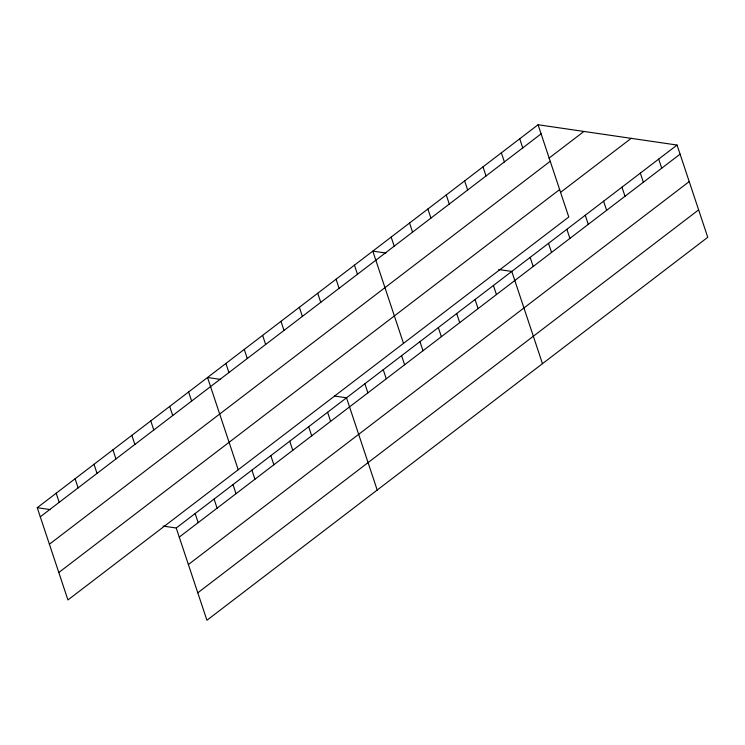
<?xml version="1.0" encoding="UTF-8"?>
<svg xmlns="http://www.w3.org/2000/svg" width="745" height="745" viewBox="0 0 745 745"><rect width="100%" height="100%" fill="white"/><g stroke="black" fill="none" stroke-linecap="round" stroke-linejoin="round"><path stroke-width="1.12" d="M538.076 124.75L568.77 217L67.935 599.948L37.25 507.699L538.076 124.75L677.065 145.052L707.75 237.301L206.924 620.25L176.23 528L163.127 526.082M40.277 516.797L541.112 133.849M549.056 158.126L583.94 131.446M49.403 544.232L550.238 161.283M58.808 572.505L559.644 189.556M560.501 192.406L631.201 138.346M176.23 528L677.065 145.052M179.256 537.098L680.092 154.15M188.383 564.542L689.218 181.594M197.788 592.815L698.624 209.867M385.91 253.03L372.807 251.121L403.492 343.371M498.684 269.513L511.787 271.422L542.472 363.681M220.632 379.41L207.529 377.492L238.223 469.75M334.505 396.042L346.509 397.793L377.203 490.052M37.25 507.699L50.353 509.608M658.701 159.095L661.728 168.193M640.337 173.129L643.363 182.236M621.973 187.172L624.999 196.27M603.608 201.215L606.635 210.314M585.244 215.258L588.271 224.357M566.88 229.302L569.906 238.4M519.721 138.784L522.748 147.892M548.516 243.336L551.542 252.443M501.357 152.827L504.384 161.926M530.151 257.379L533.178 266.477M482.993 166.871L486.019 175.969M464.629 180.914L467.655 190.012M493.423 285.465L496.449 294.564M446.264 194.957L449.291 204.055M475.059 299.509L478.085 308.607M427.9 208.991L430.927 218.099M456.694 313.552L459.721 322.65M409.536 223.034L412.562 232.133M438.33 327.586L441.357 336.684M391.172 237.078L394.198 246.176M419.966 341.629L422.992 350.727M401.602 355.672L404.628 364.771M354.443 265.164L357.47 274.262M383.237 369.716L386.264 378.814M336.079 279.207L339.105 288.306M364.873 383.759L367.9 392.857M317.715 293.241L320.741 302.34M299.35 307.285L302.377 316.383M327.595 412.264L330.622 421.363M280.986 321.328L284.013 330.426M308.672 426.727L311.699 435.834M262.622 335.371L265.648 344.469M289.749 441.198L292.776 450.297M244.258 349.414L247.284 358.513M270.835 455.661L273.862 464.768M225.893 363.448L228.92 372.547M251.912 470.132L254.939 479.231M232.989 484.595L236.016 493.702M188.615 391.963L191.642 401.061M214.066 499.066L217.102 508.164M169.692 406.425L172.719 415.524M195.153 513.529L198.179 522.636M150.769 420.897L153.796 429.995M131.856 435.359L134.882 444.458M112.933 449.831L115.959 458.929M94.01 464.293L97.036 473.392M75.087 478.765L78.113 487.863M56.173 493.227L59.2 502.326"/></g></svg>
